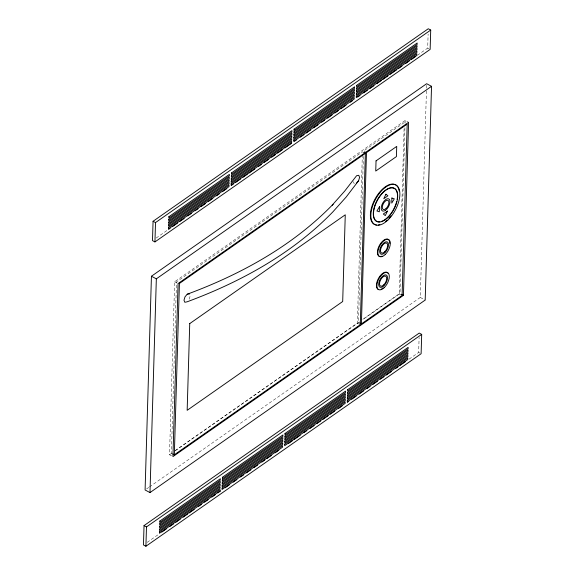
<?xml version="1.0" encoding="UTF-8"?>
<svg xmlns="http://www.w3.org/2000/svg" width="575" height="575" viewBox="0 0 575 575"><rect width="100%" height="100%" fill="white"/><g stroke="black" fill="none" stroke-linecap="round" stroke-linejoin="round"><path stroke-width="0.43" stroke-dasharray="2.88 2.16" d="M171.573 455.867L169.517 454.775L174.649 281.743L405.159 120.484L408.581 122.31M175.073 450.649L357.348 323.136L362.3 156.299M363.393 156.414L358.469 322.352L359.936 323.136M362.832 319.298L399.172 293.875L404.117 127.046M404.944 127.657L400.02 293.516L363.321 319.197M405.08 123.179L405.159 120.484M409.105 359.116L418.665 352.425L419.11 337.475M149.514 486.896L420.296 297.462L426.485 89.082M426.513 88.183L426.643 83.713M417.4 55.293L427.699 48.092L428.116 34.026M189.204 299.201L190.196 295.866L189.369 293.803M156.177 238.043L167.95 229.806M404.254 122.561L363.551 151.031L365.757 152.21M169.517 454.775L171.717 453.237M175.389 450.671L359.648 321.763M146.567 488.951L148.774 487.413M147.143 542.376L158.916 534.139M427.699 48.092L428.921 48.738M363.903 152.598L362.437 151.814L176.482 281.901L171.4 453.222L172.867 454.006M420.296 297.462L425.191 300.064M399.172 293.875L402.105 295.442M418.665 352.425L419.894 353.072M357.348 323.136L360.288 324.695M174.649 281.743L178.077 283.568M353.381 181.7L354.214 183.763"/><path stroke-width="0.86" d="M144.037 525.607L143.463 544.949L145.913 546.25L421.116 353.726L421.691 334.384L419.24 333.083L144.037 525.607L146.488 526.908L421.691 334.384M151.441 276.237L145.094 489.986L149.989 492.588L425.191 300.064L431.537 86.322L426.643 83.713L151.441 276.237L156.335 278.846L431.537 86.322M153.072 221.274L152.497 240.616L154.941 241.917L430.143 49.392L430.718 30.051L428.274 28.75L153.072 221.274L155.516 222.575L430.718 30.051M145.913 546.25L146.488 526.908M154.941 241.917L155.516 222.575M149.989 492.588L156.335 278.846M172.867 454.006L174.333 454.782L179.422 283.468L365.369 153.381L363.903 152.598M365.369 153.381L360.288 324.695L174.333 454.782M361.402 323.912L366.491 152.598L407.186 124.128L402.105 295.442L361.402 323.912L359.936 323.136M403.449 295.342L408.581 122.31L178.077 283.568L172.938 456.6L403.449 295.342L401.393 294.249M358.606 180.694L359.591 177.359L358.764 175.296L356.601 175.713L344.698 191.087L332.221 205.117L333.054 204.29C292.812 245.805 241.054 274.311 187.206 294.22L184.978 296.873L183.986 300.207L184.819 302.27L186.976 301.853C240.824 281.951 292.582 253.438 332.824 211.923L346.186 197.009L358.606 180.694L356.378 183.346M168.683 229.288L170.157 228.261M172.363 226.715L177.517 223.114M179.723 221.569L184.137 218.478M187.817 215.905L191.497 213.332M195.177 210.759L198.116 208.696M201.063 206.641L205.476 203.55M208.423 201.494L212.836 198.404M216.516 195.831L219.456 193.768M222.403 191.712L226.816 188.622M231.229 185.531L233.443 183.986M235.649 182.447L240.796 178.839M243.002 177.294L247.423 174.211M248.889 173.176L254.783 169.057M258.455 166.484L261.402 164.428M264.342 162.366L268.762 159.282M271.702 157.219L275.382 154.646M277.588 153.101L282.742 149.5M284.948 147.955L291.568 143.319M294.515 141.263L296.722 139.718M300.402 137.145L304.082 134.572M306.288 133.026L310.701 129.936M313.648 127.88L318.061 124.789M321.741 122.216L324.681 120.153M327.628 118.098L332.041 115.007M334.988 112.952L338.668 110.378M340.874 108.833L346.021 105.225M350.441 102.142L352.647 100.596M357.794 96.995L360 95.45M363.68 92.877L367.36 90.304M369.567 88.758L373.987 85.668M376.927 83.605L381.34 80.522M382.813 79.487L387.967 75.886M390.173 74.34L396.793 69.712M398.267 68.677L401.947 66.103M405.627 63.53L409.307 60.957M411.513 59.412L415.926 56.328M161.862 532.076L166.276 528.986M169.956 526.413L173.636 523.839M175.842 522.294L180.255 519.211M183.202 517.148L187.615 514.057M189.089 513.029L194.235 509.428M198.655 506.338L201.595 504.282M204.542 502.219L208.222 499.646M211.895 497.073L215.575 494.5M217.781 492.955L220.728 490.899M225.141 487.808L229.562 484.718M233.234 482.145L236.914 479.572M240.594 476.998L243.541 474.936M246.481 472.88L250.894 469.789M253.841 467.734L257.521 465.153M261.934 462.07L264.881 460.007M267.088 458.462L271.501 455.378M275.181 452.805L278.861 450.225M288.427 443.533L292.84 440.45M294.314 439.415L300.2 435.304M303.88 432.723L306.82 430.668M309.767 428.605L314.18 425.522M317.12 423.459L320.8 420.886M323.006 419.34L328.16 415.739M330.366 414.194L334.779 411.103M338.459 408.53L342.139 405.957M347.293 402.356L348.766 401.328M351.706 399.266L356.119 396.175M359.066 394.119L363.479 391.029M367.159 388.456L370.106 386.4M373.046 384.337L377.459 381.247M380.406 379.191L384.086 376.618M386.292 375.073L391.446 371.472M395.859 368.381L398.065 366.836M399.539 365.808L405.425 361.689M187.206 294.22L189.369 293.803M382.08 256.148A9.617 4.83 -61.9 0 1 377.473 251.016A9.617 4.83 -61.9 0 1 384.258 239.861A9.617 4.83 -61.9 0 1 389.8 243.448M379.759 221.842A18.723 9.401 -61.9 0 1 377.013 200.467A18.723 9.401 -61.9 0 1 396.34 190.498M396.649 191.137A18.723 9.401 -61.9 0 1 397.454 196.327M397.418 197.11A18.723 9.401 -61.9 0 1 397.102 199.604M396.728 201.329A18.723 9.401 -61.9 0 1 393.128 210.17M392.718 210.867A18.723 9.401 -61.9 0 1 390.928 213.562M390.461 214.188A18.723 9.401 -61.9 0 1 381.211 221.54M378.781 289.584A9.617 4.83 -61.9 0 1 378.796 277.797A9.617 4.83 -61.9 0 1 388.29 273.614M383.043 287.989A9.617 4.83 -61.9 0 1 381.096 289.232M376.546 224.976A22.432 11.263 -61.9 0 1 375.576 198.066A22.432 11.263 -61.9 0 1 398.022 187.407M398.324 188.018A22.432 11.263 -61.9 0 1 399.151 190.907M390.978 215.79A22.432 11.263 -61.9 0 1 388.952 218.22M386.752 220.412A22.432 11.263 -61.9 0 1 385.487 221.483M379.895 224.595A22.432 11.263 -61.9 0 1 378.163 224.962M159.512 531.853L159.469 533.277L219.988 490.935L220.031 489.512L159.512 531.853M159.591 529.158L159.548 530.581L220.074 488.24L220.11 486.817L159.591 529.158M159.67 526.456L159.627 527.886L220.153 485.544L220.196 484.121L159.67 526.456M159.749 523.76L159.706 525.183L220.232 482.849L220.275 481.419L159.749 523.76M159.828 521.065L159.785 522.488L220.311 480.147L220.354 478.723L159.828 521.065M168.54 227.52L168.497 228.943L229.022 186.602L229.066 185.179L168.54 227.52M168.619 224.825L168.576 226.248L229.102 183.907L229.145 182.483L168.619 224.825M168.698 222.123L168.662 223.553L229.181 181.211L229.224 179.788L168.698 222.123M168.784 219.427L168.741 220.85L229.26 178.516L229.303 177.086L168.784 219.427M168.863 216.732L168.82 218.155L229.346 175.813L229.382 174.39L168.863 216.732M189.736 323.603L187.162 410.32L342.693 301.516L345.266 214.806L189.736 323.603M222.101 488.067L222.058 489.49L282.584 447.149L282.627 445.726L222.101 488.067M222.18 485.365L222.137 486.795L282.663 444.453L282.706 443.023L222.18 485.365M222.259 482.669L222.223 484.092L282.742 441.751L282.785 440.328L222.259 482.669M222.345 479.974L222.302 481.397L282.821 439.056L282.864 437.632L222.345 479.974M222.424 477.279L222.381 478.702L282.907 436.36L282.943 434.937L222.424 477.279M231.136 183.734L231.092 185.157L291.618 142.816L291.662 141.393L231.136 183.734M231.215 181.032L231.172 182.462L291.697 140.12L291.741 138.697L231.215 181.032M231.294 178.336L231.251 179.759L291.777 137.425L291.82 135.995L231.294 178.336M231.373 175.641L231.33 177.064L291.856 134.722L291.899 133.299L231.373 175.641M231.452 172.946L231.409 174.369L291.935 132.027L291.978 130.604L231.452 172.946M284.697 444.274L284.654 445.704L345.18 403.363L345.216 401.932L284.697 444.274M284.776 441.578L284.733 443.002L345.259 400.66L345.302 399.237L284.776 441.578M284.855 438.883L284.812 440.306L345.338 397.965L345.381 396.542L284.855 438.883M284.934 436.188L284.891 437.611L345.417 395.269L345.46 393.846L284.934 436.188M285.013 433.485L284.97 434.916L345.496 392.574L345.539 391.144L285.013 433.485M293.724 139.941L293.688 141.371L354.207 99.029L354.25 97.599L293.724 139.941M293.811 137.245L293.768 138.668L354.286 96.327L354.329 94.904L293.811 137.245M293.89 134.55L293.847 135.973L354.373 93.632L354.408 92.208L293.89 134.55M293.969 131.855L293.926 133.278L354.452 90.936L354.495 89.513L293.969 131.855M294.048 129.152L294.005 130.583L354.531 88.241L354.574 86.811L294.048 129.152M347.286 400.488L347.243 401.911L407.768 359.569L407.812 358.146L347.286 400.488M347.365 397.792L347.329 399.215L407.848 356.874L407.891 355.451L347.365 397.792M347.451 395.097L347.408 396.52L407.927 354.178L407.97 352.755L347.451 395.097M347.53 392.394L347.487 393.817L408.013 351.483L408.049 350.053L347.53 392.394M347.609 389.699L347.566 391.122L408.092 348.781L408.135 347.357L347.609 389.699M356.32 96.154L356.277 97.577L416.803 55.236L416.846 53.813L356.32 96.154M356.399 93.459L356.356 94.882L416.882 52.541L416.925 51.118L356.399 93.459M356.478 90.764L356.435 92.187L416.961 49.845L417.004 48.422L356.478 90.764M356.558 88.061L356.522 89.492L417.04 47.15L417.083 45.72L356.558 88.061M356.644 85.366L356.601 86.789L417.119 44.448L417.162 43.024L356.644 85.366M376.043 160.871L375.741 171.048L396.427 156.572L396.728 146.395L376.043 160.871M379.478 206.713L379.327 211.801L376.92 210.989L379.478 206.713M391.891 198.023L391.74 203.112L394.299 198.835L391.891 198.023M385.926 194.228L383.769 198.727L387.902 195.831L385.926 194.228M387.449 211.097L385.293 215.596L383.317 213.993L387.449 211.097M385.149 254.603A9.617 4.83 -61.9 0 0 388.844 239.703A9.617 4.83 -61.9 0 0 378.249 249.809A9.617 4.83 -61.9 0 0 385.149 254.603M387.694 217.695A18.723 9.401 -61.9 0 0 394.888 188.679A18.723 9.401 -61.9 0 0 374.246 208.366A18.723 9.401 -61.9 0 0 387.694 217.695M384.848 252.741A6.878 3.457 -61.9 0 0 387.493 242.075A6.878 3.457 -61.9 0 0 379.902 249.306A6.878 3.457 -61.9 0 0 384.848 252.741M384.165 287.687A9.617 4.83 -61.9 0 0 387.866 272.787A9.617 4.83 -61.9 0 0 377.265 282.893A9.617 4.83 -61.9 0 0 384.165 287.687M383.863 285.818A6.878 3.457 -61.9 0 0 386.508 275.152A6.878 3.457 -61.9 0 0 378.925 282.39A6.878 3.457 -61.9 0 0 383.863 285.818M383.719 284.92A5.57 2.796 -61.9 0 0 385.861 276.287A5.57 2.796 -61.9 0 0 379.716 282.145A5.57 2.796 -61.9 0 0 383.719 284.92M384.697 251.843A5.57 2.796 -61.9 0 0 386.838 243.211A5.57 2.796 -61.9 0 0 380.7 249.068A5.57 2.796 -61.9 0 0 384.697 251.843M387.859 220.096A22.432 11.263 -61.9 0 0 396.484 185.33A22.432 11.263 -61.9 0 0 371.752 208.912A22.432 11.263 -61.9 0 0 387.859 220.096M386.177 208.416A5.125 2.573 -61.9 0 0 388.154 200.467A5.125 2.573 -61.9 0 0 382.497 205.857A5.125 2.573 -61.9 0 0 386.177 208.416M385.451 210.321A6.814 3.421 -61.9 0 0 389.498 199.539A6.814 3.421 -61.9 0 0 381.879 204.873A6.814 3.421 -61.9 0 0 385.451 210.321"/></g></svg>
